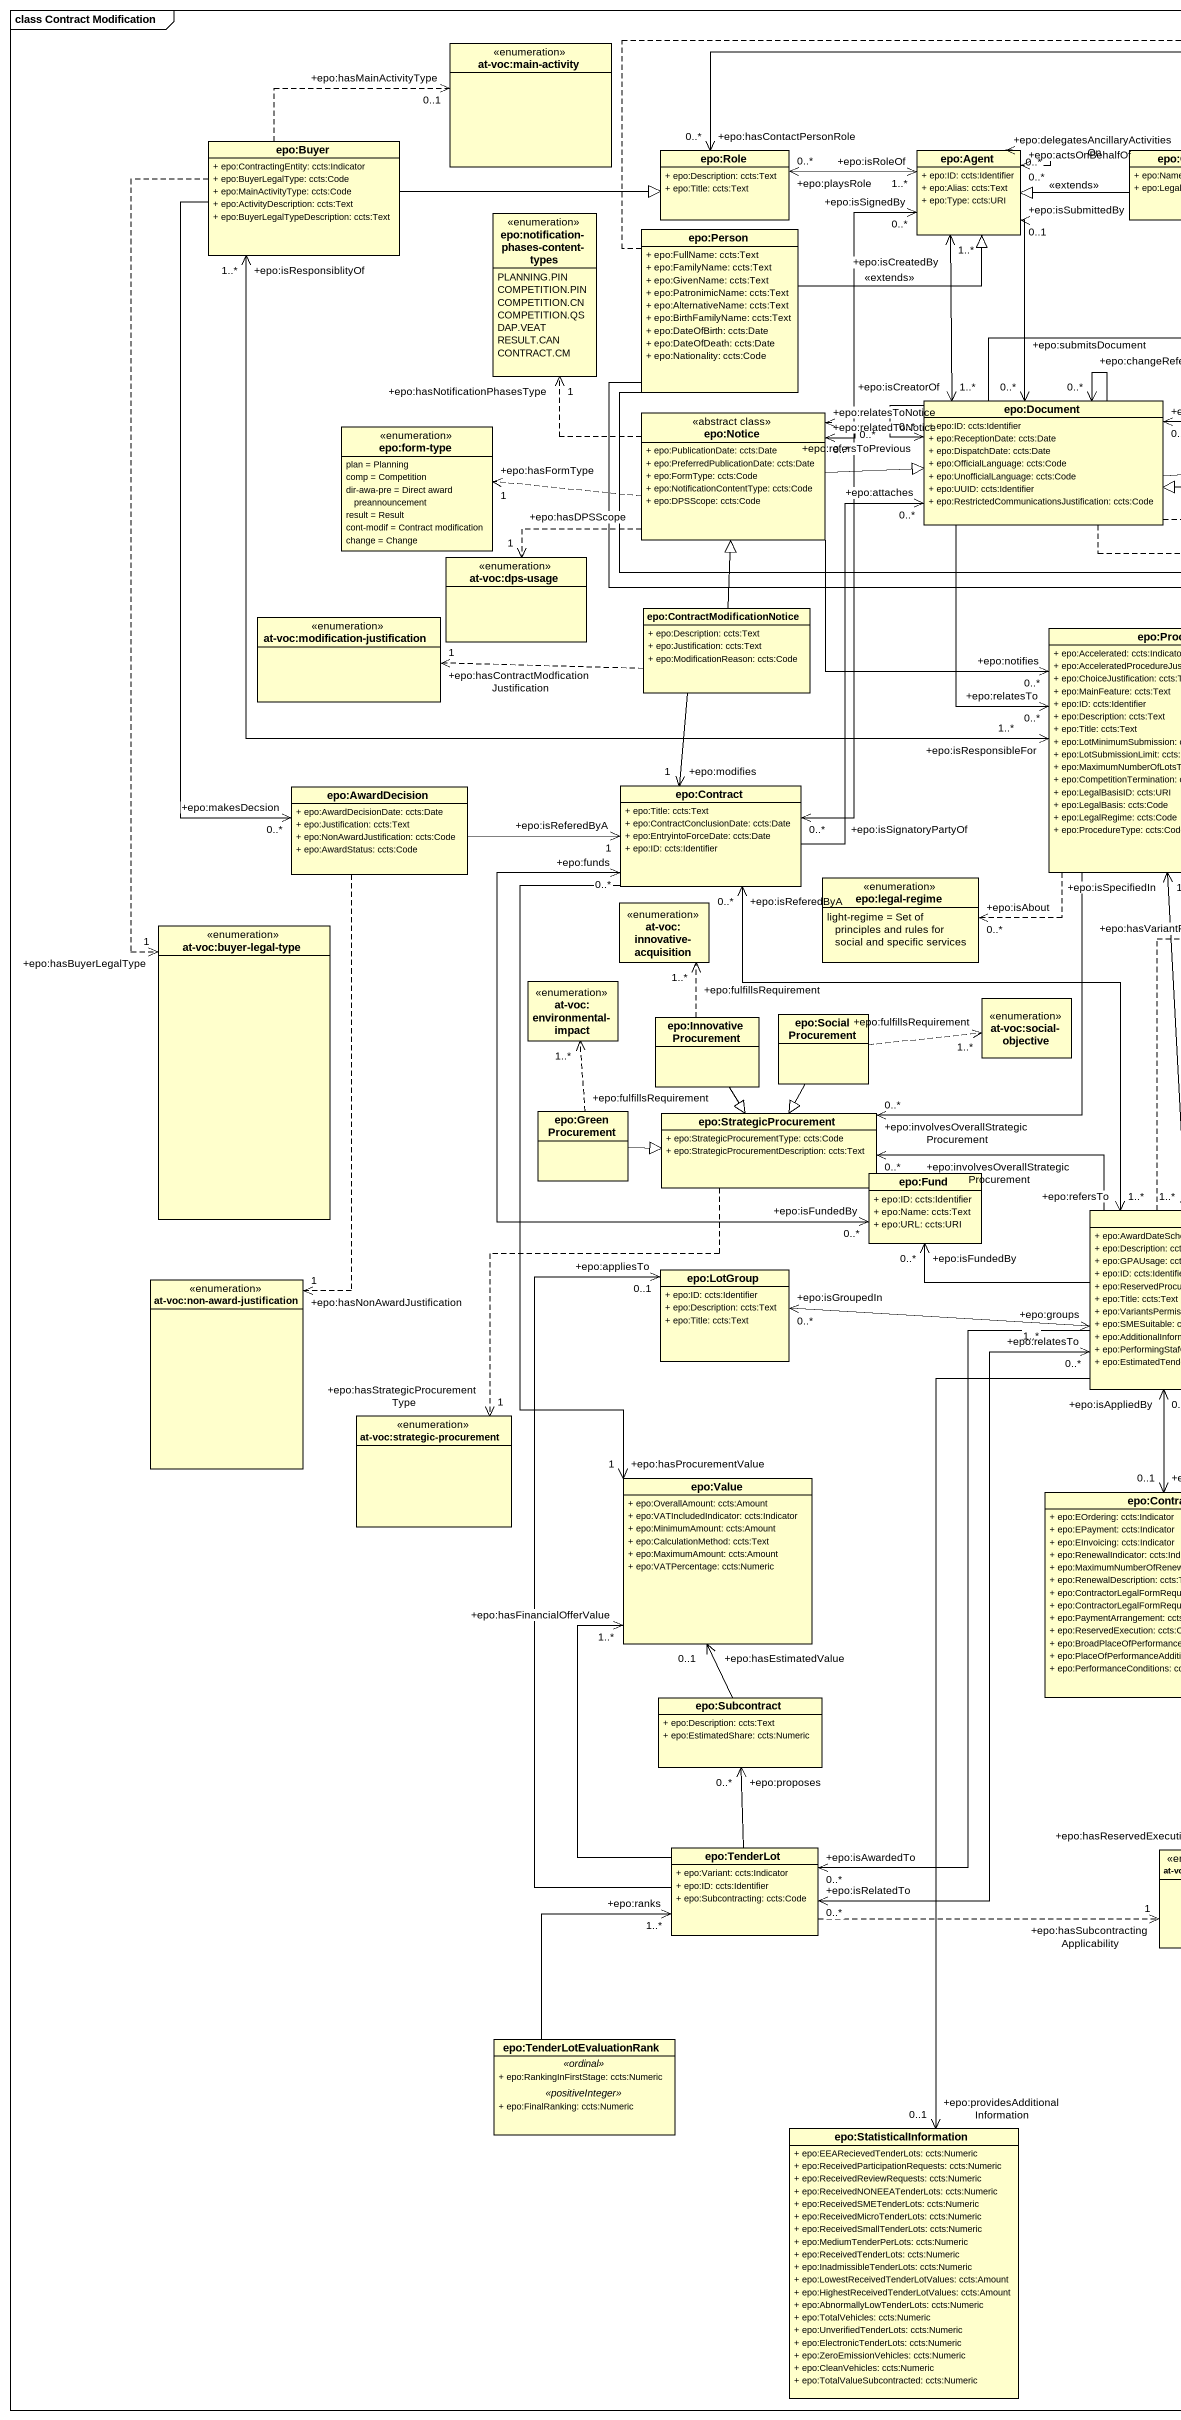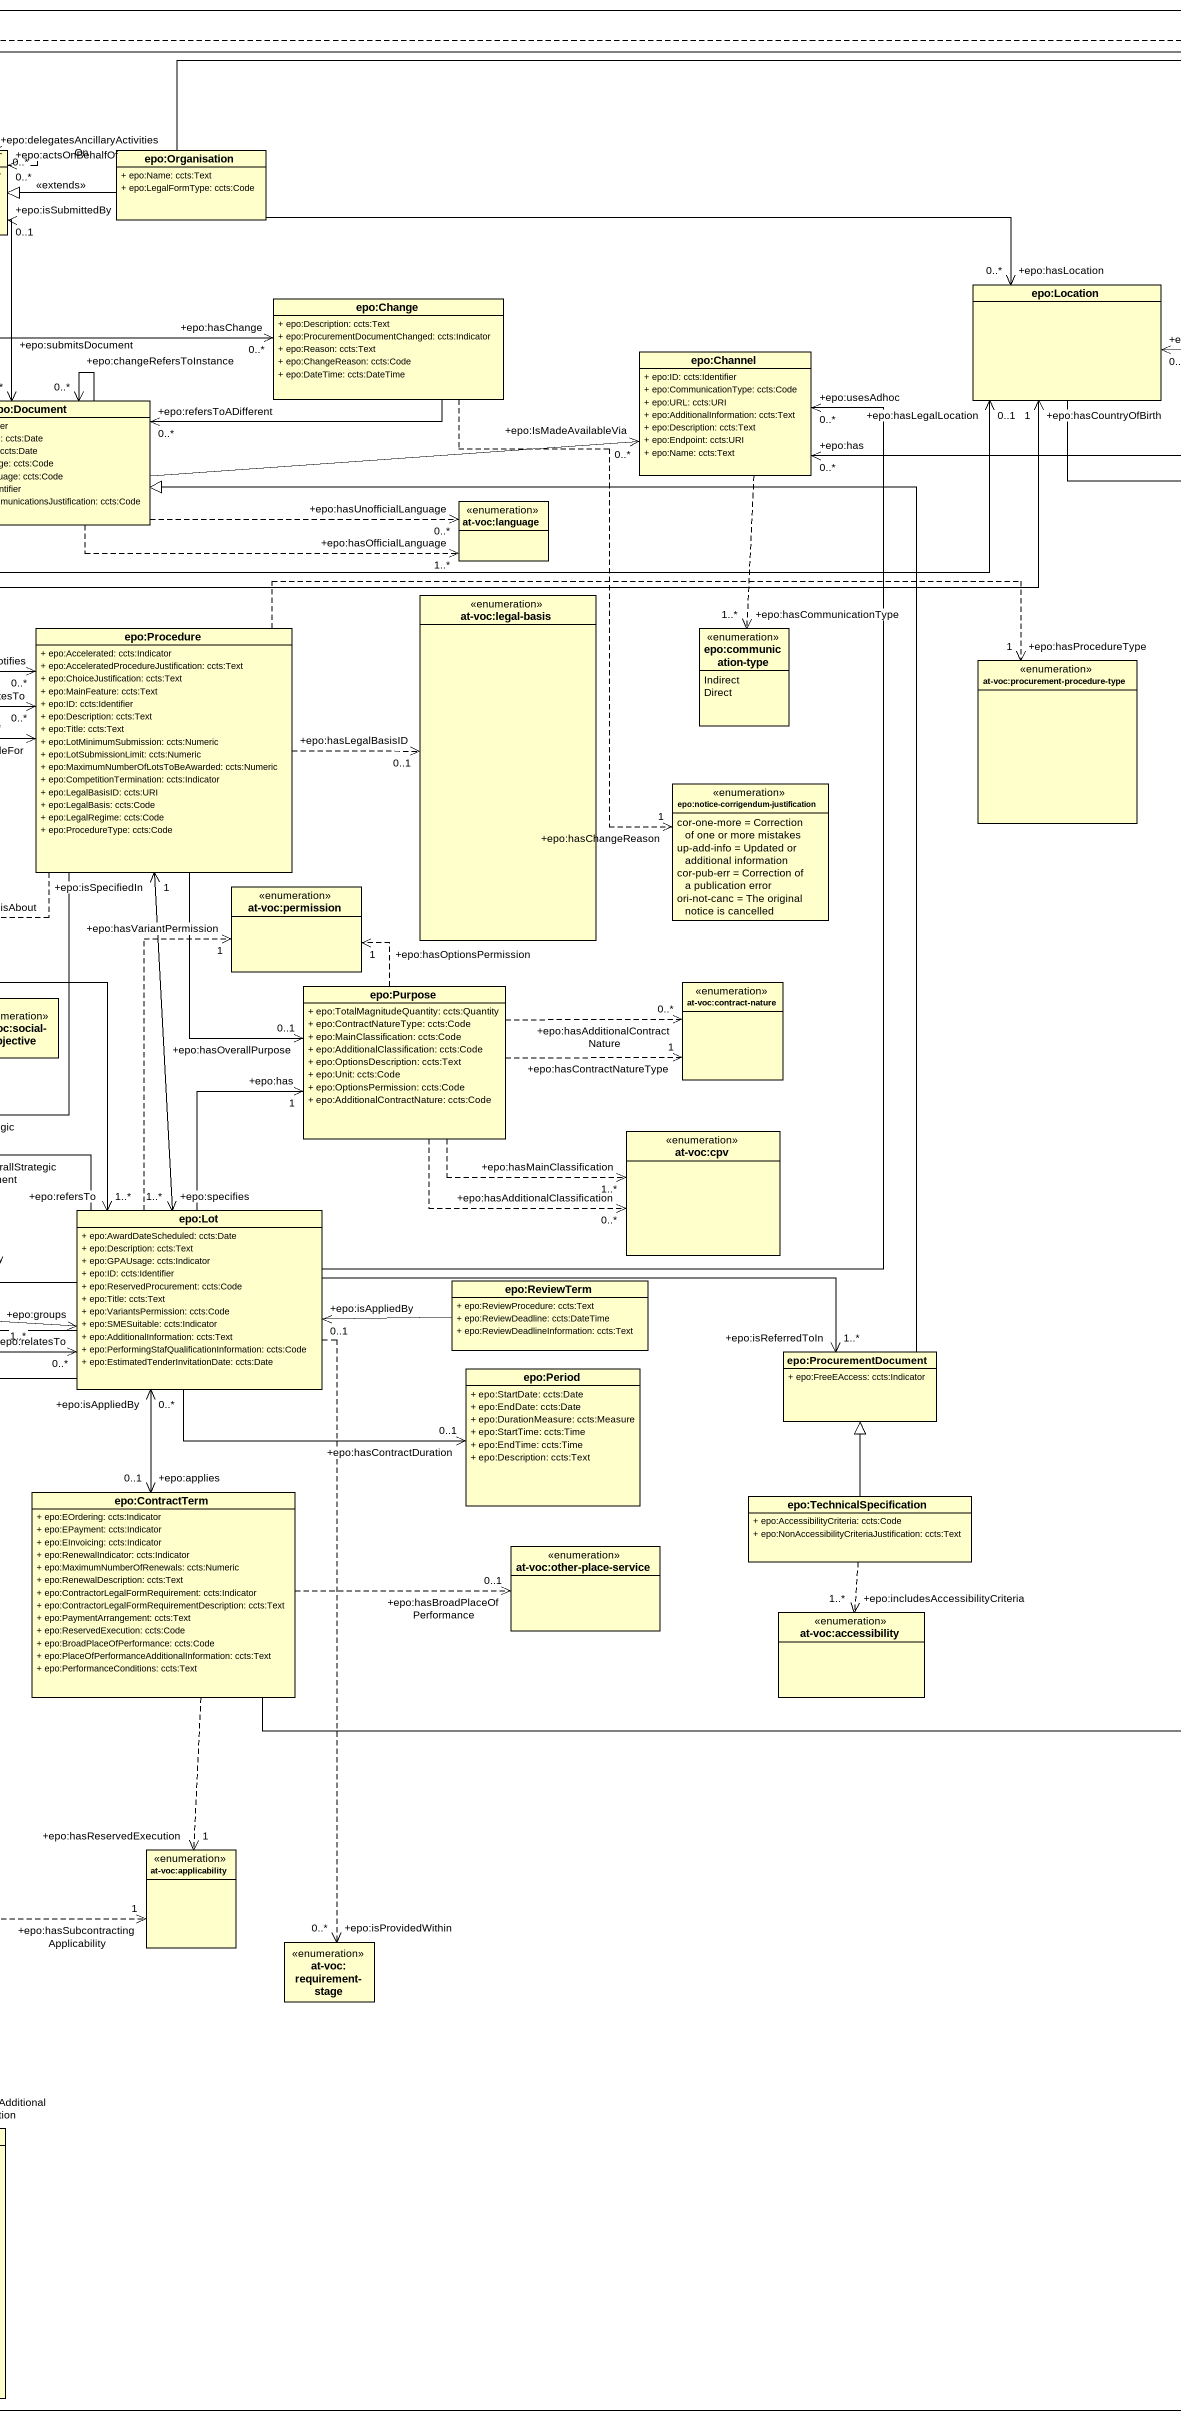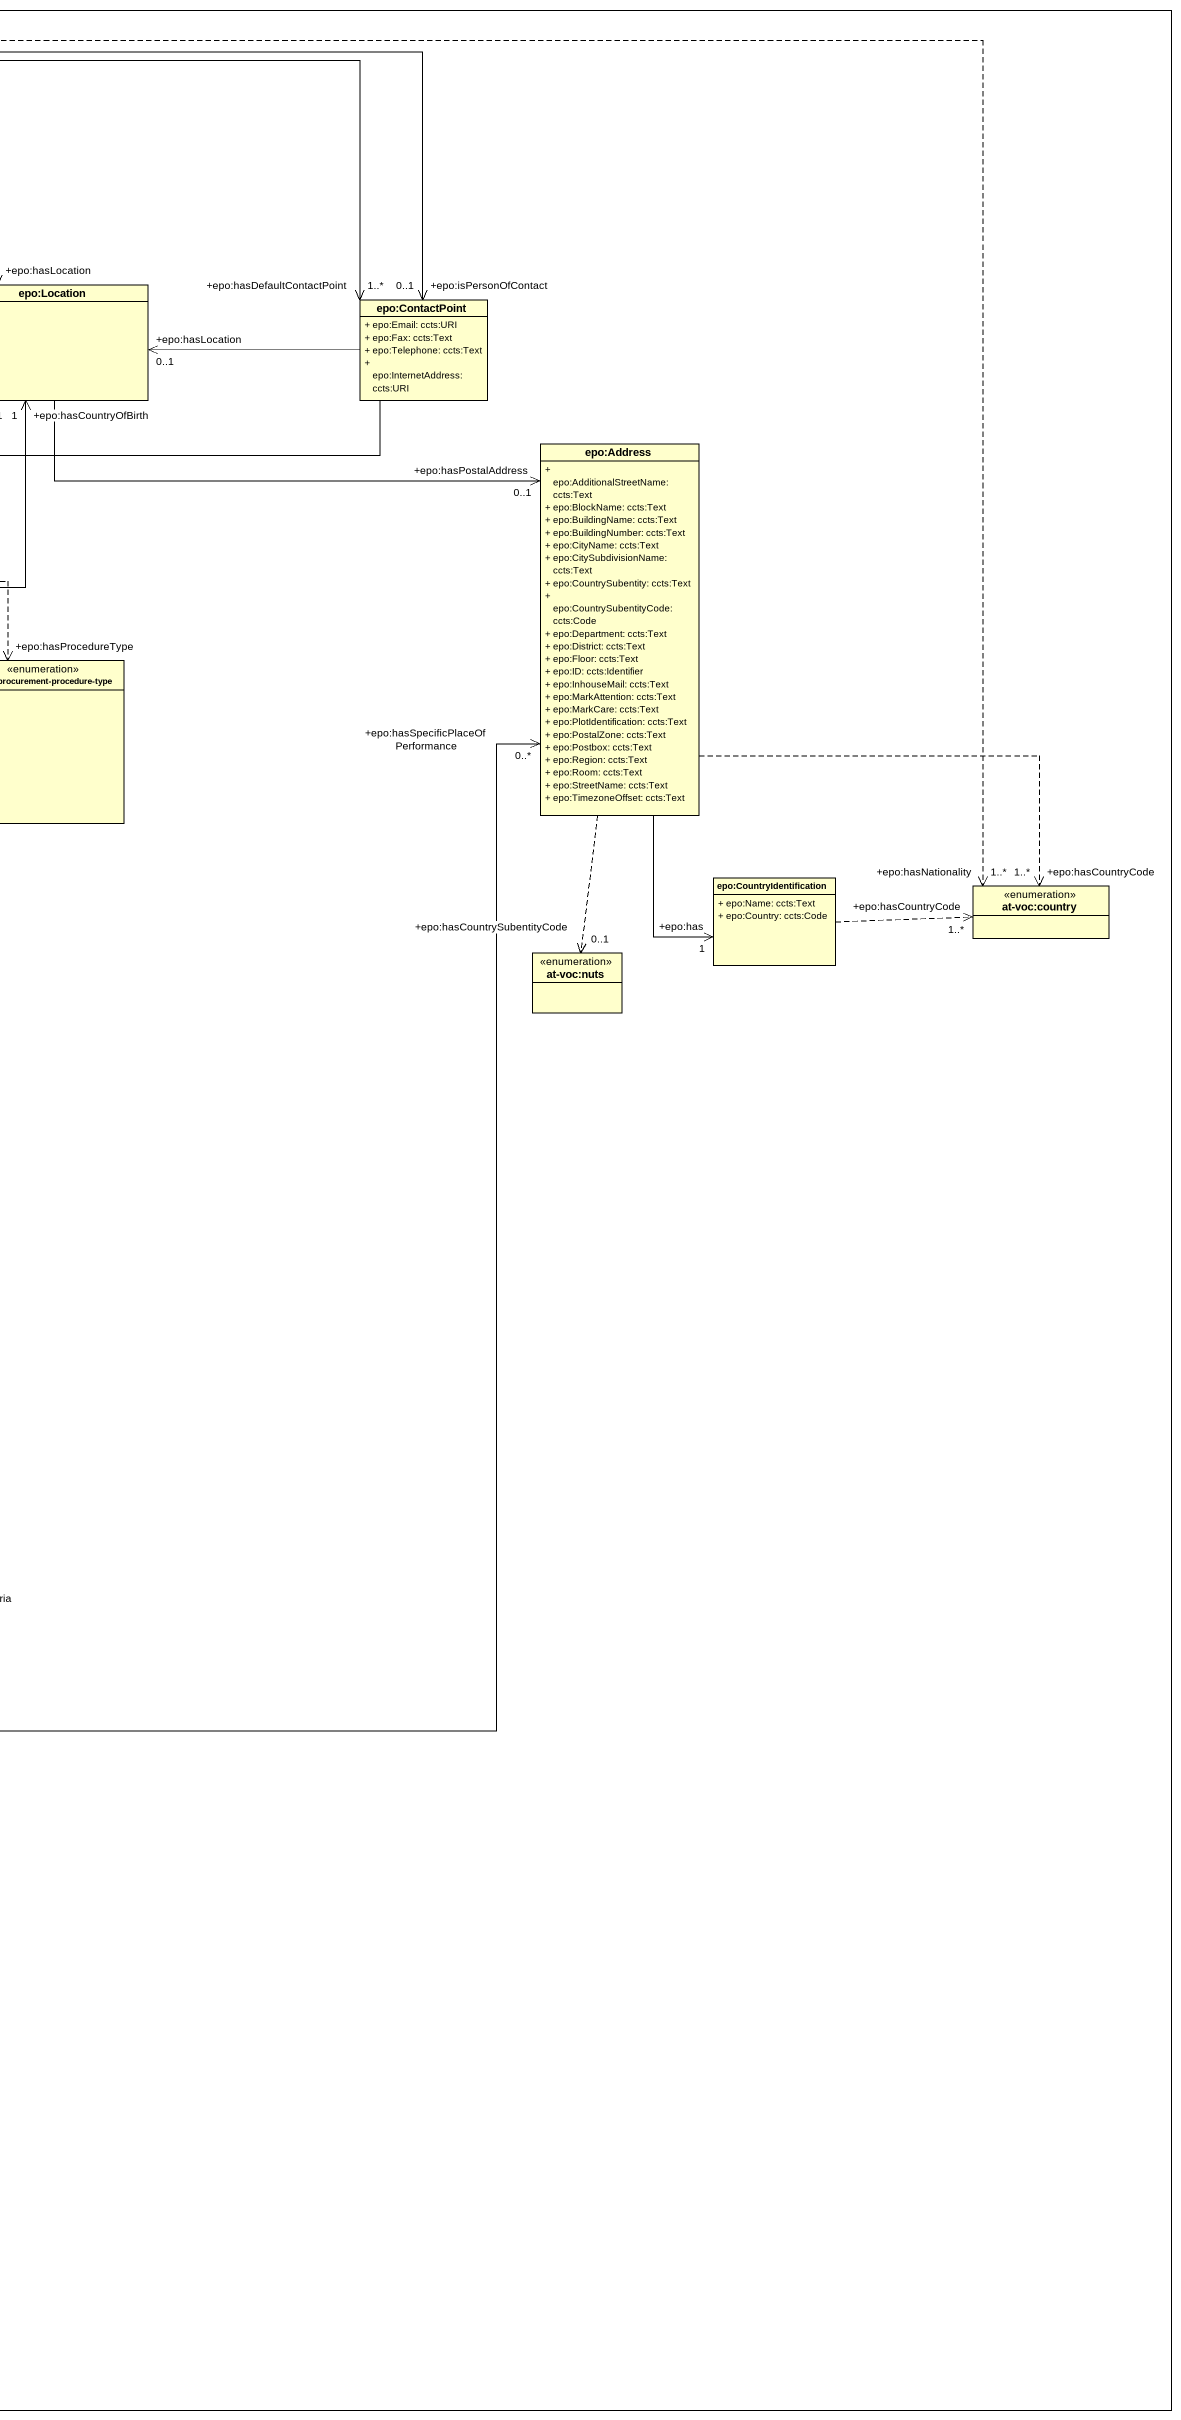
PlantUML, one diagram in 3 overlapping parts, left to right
@startuml
mainframe class Contract Modification
hide circle
hide empty members
skinparam classAttributeIconSize 0
enum "at-voc:main-activity" as at_voc_main_activity
class "epo:Buyer" as epo_Buyer {
  + epo:ContractingEntity: ccts:Indicator
  + epo:BuyerLegalType: ccts:Code
  + epo:MainActivityType: ccts:Code
  + epo:ActivityDescription: ccts:Text
  + epo:BuyerLegalTypeDescription: ccts:Text
}
class "epo:Role" as epo_Role {
  + epo:Description: ccts:Text
  + epo:Title: ccts:Text
}
class "epo:Agent" as epo_Agent {
  + epo:ID: ccts:Identifier
  + epo:Alias: ccts:Text
  + epo:Type: ccts:URI
}
class "epo:Organisation" as epo_Organisation {
  + epo:Name: ccts:Text
  + epo:LegalFormType: ccts:Code
}
enum "epo:notification-phases-content-types" as epo_notification_phases {
  PLANNING.PIN
  COMPETITION.PIN
  COMPETITION.CN
  COMPETITION.QS
  DAP.VEAT
  RESULT.CAN
  CONTRACT.CM
}
class "epo:Person" as epo_Person {
  + epo:FullName: ccts:Text
  + epo:FamilyName: ccts:Text
  + epo:GivenName: ccts:Text
  + epo:PatronimicName: ccts:Text
  + epo:AlternativeName: ccts:Text
  + epo:BirthFamilyName: ccts:Text
  + epo:DateOfBirth: ccts:Date
  + epo:DateOfDeath: ccts:Date
  + epo:Nationality: ccts:Code
}
class "epo:Change" as epo_Change {
  + epo:Description: ccts:Text
  + epo:ProcurementDocumentChanged: ccts:Indicator
  + epo:Reason: ccts:Text
  + epo:ChangeReason: ccts:Code
  + epo:DateTime: ccts:DateTime
}
class "epo:Location" as epo_Location
class "epo:ContactPoint" as epo_ContactPoint {
  + epo:Email: ccts:URI
  + epo:Fax: ccts:Text
  + epo:Telephone: ccts:Text
  + epo:InternetAddress: ccts:URI
}
class "epo:Channel" as epo_Channel {
  + epo:ID: ccts:Identifier
  + epo:CommunicationType: ccts:Code
  + epo:URL: ccts:URI
  + epo:AdditionalInformation: ccts:Text
  + epo:Description: ccts:Text
  + epo:Endpoint: ccts:URI
  + epo:Name: ccts:Text
}
class "epo:Notice" as epo_Notice <<abstract class>> {
  + epo:PublicationDate: ccts:Date
  + epo:PreferredPublicationDate: ccts:Date
  + epo:FormType: ccts:Code
  + epo:NotificationContentType: ccts:Code
  + epo:DPSScope: ccts:Code
}
class "epo:Document" as epo_Document {
  + epo:ID: ccts:Identifier
  + epo:ReceptionDate: ccts:Date
  + epo:DispatchDate: ccts:Date
  + epo:OfficialLanguage: ccts:Code
  + epo:UnofficialLanguage: ccts:Code
  + epo:UUID: ccts:Identifier
  + epo:RestrictedCommunicationsJustification: ccts:Code
}
enum "epo:form-type" as epo_form_type {
  plan = Planning
  comp = Competition
  dir-awa-pre = Direct award preannouncement
  result = Result
  cont-modif = Contract modification
  change = Change
}
class "epo:Address" as epo_Address {
  + epo:AdditionalStreetName: ccts:Text
  + epo:BlockName: ccts:Text
  + epo:BuildingName: ccts:Text
  + epo:BuildingNumber: ccts:Text
  + epo:CityName: ccts:Text
  + epo:CitySubdivisionName: ccts:Text
  + epo:CountrySubentity: ccts:Text
  + epo:CountrySubentityCode: ccts:Code
  + epo:Department: ccts:Text
  + epo:District: ccts:Text
  + epo:Floor: ccts:Text
  + epo:ID: ccts:Identifier
  + epo:InhouseMail: ccts:Text
  + epo:MarkAttention: ccts:Text
  + epo:MarkCare: ccts:Text
  + epo:PlotIdentification: ccts:Text
  + epo:PostalZone: ccts:Text
  + epo:Postbox: ccts:Text
  + epo:Region: ccts:Text
  + epo:Room: ccts:Text
  + epo:StreetName: ccts:Text
  + epo:TimezoneOffset: ccts:Text
}
enum "at-voc:language" as at_voc_language
enum "at-voc:dps-usage" as at_voc_dps_usage
enum "at-voc:legal-basis" as at_voc_legal_basis
enum "at-voc:modification-justification" as at_voc_modification
class "epo:ContractModificationNotice" as epo_ContractModificationNoti {
  + epo:Description: ccts:Text
  + epo:Justification: ccts:Text
  + epo:ModificationReason: ccts:Code
}
class "epo:Procedure" as epo_Procedure {
  + epo:Accelerated: ccts:Indicator
  + epo:AcceleratedProcedureJustification: ccts:Text
  + epo:ChoiceJustification: ccts:Text
  + epo:MainFeature: ccts:Text
  + epo:ID: ccts:Identifier
  + epo:Description: ccts:Text
  + epo:Title: ccts:Text
  + epo:LotMinimumSubmission: ccts:Numeric
  + epo:LotSubmissionLimit: ccts:Numeric
  + epo:MaximumNumberOfLotsToBeAwarded: ccts:Numeric
  + epo:CompetitionTermination: ccts:Indicator
  + epo:LegalBasisID: ccts:URI
  + epo:LegalBasis: ccts:Code
  + epo:LegalRegime: ccts:Code
  + epo:ProcedureType: ccts:Code
}
enum "epo:communication-type" as epo_communication_type {
  Indirect
  Direct
}
enum "at-voc:procurement-procedure-type" as at_voc_procurement
class "epo:AwardDecision" as epo_AwardDecision {
  + epo:AwardDecisionDate: ccts:Date
  + epo:Justification: ccts:Text
  + epo:NonAwardJustification: ccts:Code
  + epo:AwardStatus: ccts:Code
}
class "epo:Contract" as epo_Contract {
  + epo:Title: ccts:Text
  + epo:ContractConclusionDate: ccts:Date
  + epo:EntryintoForceDate: ccts:Date
  + epo:ID: ccts:Identifier
}
enum "epo:notice-corrigendum-justification" as epo_notice_corrigendum {
  cor-one-more = Correction of one or more mistakes
  up-add-info = Updated or additional information
  cor-pub-err = Correction of a publication error
  ori-not-canc = The original notice is cancelled
}
enum "at-voc:innovative-acquisition" as at_voc_innovative
enum "epo:legal-regime" as epo_legal_regime {
  light-regime = Set of principles and rules for social and specific services
}
enum "at-voc:permission" as at_voc_permission
class "epo:CountryIdentification" as epo_CountryIdentification {
  + epo:Name: ccts:Text
  + epo:Country: ccts:Code
}
enum "at-voc:country" as at_voc_country
enum "at-voc:buyer-legal-type" as at_voc_buyer_legal_type
enum "at-voc:nuts" as at_voc_nuts
enum "at-voc:environmental-impact" as at_voc_environmental_impact
enum "at-voc:social-objective" as at_voc_social_objective
class "epo:Purpose" as epo_Purpose {
  + epo:TotalMagnitudeQuantity: ccts:Quantity
  + epo:ContractNatureType: ccts:Code
  + epo:MainClassification: ccts:Code
  + epo:AdditionalClassification: ccts:Code
  + epo:OptionsDescription: ccts:Text
  + epo:Unit: ccts:Code
  + epo:OptionsPermission: ccts:Code
  + epo:AdditionalContractNature: ccts:Code
}
enum "at-voc:contract-nature" as at_voc_contract_nature
class "epo:InnovativeProcurement" as epo_InnovativeProcurement
class "epo:SocialProcurement" as epo_SocialProcurement
class "epo:GreenProcurement" as epo_GreenProcurement
class "epo:StrategicProcurement" as epo_StrategicProcurement {
  + epo:StrategicProcurementType: ccts:Code
  + epo:StrategicProcurementDescription: ccts:Text
}
enum "at-voc:cpv" as at_voc_cpv
class "epo:Fund" as epo_Fund {
  + epo:ID: ccts:Identifier
  + epo:Name: ccts:Text
  + epo:URL: ccts:URI
}
class "epo:Lot" as epo_Lot {
  + epo:AwardDateScheduled: ccts:Date
  + epo:Description: ccts:Text
  + epo:GPAUsage: ccts:Indicator
  + epo:ID: ccts:Identifier
  + epo:ReservedProcurement: ccts:Code
  + epo:Title: ccts:Text
  + epo:VariantsPermission: ccts:Code
  + epo:SMESuitable: ccts:Indicator
  + epo:AdditionalInformation: ccts:Text
  + epo:PerformingStafQualificationInformation: ccts:Code
  + epo:EstimatedTenderInvitationDate: ccts:Date
}
class "epo:LotGroup" as epo_LotGroup {
  + epo:ID: ccts:Identifier
  + epo:Description: ccts:Text
  + epo:Title: ccts:Text
}
enum "at-voc:non-award-justification" as at_voc_non_award
class "epo:ReviewTerm" as epo_ReviewTerm {
  + epo:ReviewProcedure: ccts:Text
  + epo:ReviewDeadline: ccts:DateTime
  + epo:ReviewDeadlineInformation: ccts:Text
}
class "epo:ProcurementDocument" as epo_ProcurementDocument {
  + epo:FreeEAccess: ccts:Indicator
}
class "epo:Period" as epo_Period {
  + epo:StartDate: ccts:Date
  + epo:EndDate: ccts:Date
  + epo:DurationMeasure: ccts:Measure
  + epo:StartTime: ccts:Time
  + epo:EndTime: ccts:Time
  + epo:Description: ccts:Text
}
enum "at-voc:strategic-procurement" as at_voc_strategic_procurement
class "epo:Value" as epo_Value {
  + epo:OverallAmount: ccts:Amount
  + epo:VATIncludedIndicator: ccts:Indicator
  + epo:MinimumAmount: ccts:Amount
  + epo:CalculationMethod: ccts:Text
  + epo:MaximumAmount: ccts:Amount
  + epo:VATPercentage: ccts:Numeric
}
class "epo:ContractTerm" as epo_ContractTerm {
  + epo:EOrdering: ccts:Indicator
  + epo:EPayment: ccts:Indicator
  + epo:EInvoicing: ccts:Indicator
  + epo:RenewalIndicator: ccts:Indicator
  + epo:MaximumNumberOfRenewals: ccts:Numeric
  + epo:RenewalDescription: ccts:Text
  + epo:ContractorLegalFormRequirement: ccts:Indicator
  + epo:ContractorLegalFormRequirementDescription: ccts:Text
  + epo:PaymentArrangement: ccts:Text
  + epo:ReservedExecution: ccts:Code
  + epo:BroadPlaceOfPerformance: ccts:Code
  + epo:PlaceOfPerformanceAdditionalInformation: ccts:Text
  + epo:PerformanceConditions: ccts:Text
}
class "epo:TechnicalSpecification" as epo_TechnicalSpecification {
  + epo:AccessibilityCriteria: ccts:Code
  + epo:NonAccessibilityCriteriaJustification: ccts:Text
}
enum "at-voc:other-place-service" as at_voc_other_place_service
enum "at-voc:accessibility" as at_voc_accessibility
class "epo:Subcontract" as epo_Subcontract {
  + epo:Description: ccts:Text
  + epo:EstimatedShare: ccts:Numeric
}
class "epo:TenderLot" as epo_TenderLot {
  + epo:Variant: ccts:Indicator
  + epo:ID: ccts:Identifier
  + epo:Subcontracting: ccts:Code
}
enum "at-voc:applicability" as at_voc_applicability
enum "at-voc:requirement-stage" as at_voc_requirement_stage
class "epo:TenderLotEvaluationRank" as epo_TenderLotEvaluationRank {
  .. <<ordinal>> ..
  + epo:RankingInFirstStage: ccts:Numeric
  .. <<positiveInteger>> ..
  + epo:FinalRanking: ccts:Numeric
}
class "epo:StatisticalInformation" as epo_StatisticalInformation {
  + epo:EEARecievedTenderLots: ccts:Numeric
  + epo:ReceivedParticipationRequests: ccts:Numeric
  + epo:ReceivedReviewRequests: ccts:Numeric
  + epo:ReceivedNONEEATenderLots: ccts:Numeric
  + epo:ReceivedSMETenderLots: ccts:Numeric
  + epo:ReceivedMicroTenderLots: ccts:Numeric
  + epo:ReceivedSmallTenderLots: ccts:Numeric
  + epo:MediumTenderPerLots: ccts:Numeric
  + epo:ReceivedTenderLots: ccts:Numeric
  + epo:InadmissibleTenderLots: ccts:Numeric
  + epo:LowestReceivedTenderLotValues: ccts:Amount
  + epo:HighestReceivedTenderLotValues: ccts:Amount
  + epo:AbnormallyLowTenderLots: ccts:Numeric
  + epo:TotalVehicles: ccts:Numeric
  + epo:UnverifiedTenderLots: ccts:Numeric
  + epo:ElectronicTenderLots: ccts:Numeric
  + epo:ZeroEmissionVehicles: ccts:Numeric
  + epo:CleanVehicles: ccts:Numeric
  + epo:TotalValueSubcontracted: ccts:Numeric
}
epo_Buyer .right.> "+epo:hasMainActivityType\n0..1" at_voc_main_activity
epo_Buyer -right-|> epo_Role
epo_Buyer --> "+epo:makesDecsion\n0..*" epo_AwardDecision
epo_Buyer ..> "+epo:hasBuyerLegalType\n1" at_voc_buyer_legal_type
epo_Agent "+epo:isRoleOf\n1..*" <-left-> "+epo:playsRole\n0..*" epo_Role
epo_Agent "+epo:actsOnBehalfOf\n0..*" <--> "+epo:delegatesAncillaryActivitiesOn\n0..*" epo_Agent
epo_Agent "+epo:isCreatedBy\n1..*" <--> "+epo:isCreatorOf\n1..*" epo_Document
epo_Organisation -left-|> epo_Agent : <<extends>>
epo_Organisation -right-> "+epo:hasLocation\n0..*" epo_Location
epo_Organisation -right-> "+epo:hasDefaultContactPoint\n1..*" epo_ContactPoint
epo_Person -right-|> epo_Agent : <<extends>>
epo_Person -right-> "+epo:hasCountryOfBirth\n1" epo_Location
epo_Person -right-> "+epo:hasLegalLocation\n0..1" epo_Location
epo_Person .right.> "+epo:hasNationality\n1..*" at_voc_country
epo_Change -left-> "+epo:refersToADifferent\n0..*" epo_Document
epo_Change ..> "+epo:hasChangeReason\n1" epo_notice_corrigendum
epo_Location -right-> "+epo:hasPostalAddress\n0..1" epo_Address
epo_ContactPoint "+epo:isPersonOfContact\n0..1" <-left-> "+epo:hasContactPersonRole\n0..*" epo_Role
epo_ContactPoint -left-> "+epo:hasLocation\n0..1" epo_Location
epo_ContactPoint -left-> "+epo:has\n0..*" epo_Channel
epo_Channel ..> "+epo:hasCommunicationType\n1..*" epo_communication_type
epo_Notice .up.> "+epo:hasNotificationPhasesType\n1" epo_notification_phases
epo_Notice "+epo:relatedToNotice\n0..*" <--> "+epo:relatesToNotice\n0..*" epo_Notice
epo_Notice -right-|> epo_Document
epo_Notice .left.> "+epo:hasFormType\n1" epo_form_type
epo_Notice .left.> "+epo:hasDPSScope\n1" at_voc_dps_usage
epo_Notice --> "+epo:notifies\n0..*" epo_Procedure
epo_Document "+epo:submitsDocument\n0..*" <-up-> "+epo:isSubmittedBy\n0..1" epo_Agent
epo_Document -right-> "+epo:hasChange\n0..*" epo_Change
epo_Document -right-> "+epo:IsMadeAvailableVia\n0..*" epo_Channel
epo_Document --> "+epo:refersToPrevious\n0..*" epo_Document
epo_Document --> "+epo:changeRefersToInstance\n0..*" epo_Document
epo_Document .right.> "+epo:hasUnofficialLanguage\n0..*" at_voc_language
epo_Document .right.> "+epo:hasOfficialLanguage\n1..*" at_voc_language
epo_Document --> "+epo:relatesTo\n0..*" epo_Procedure
epo_Address --> "+epo:has\n1" epo_CountryIdentification
epo_Address ..> "+epo:hasCountryCode\n1..*" at_voc_country
epo_Address ..> "+epo:hasCountrySubentityCode\n0..1" at_voc_nuts
epo_ContractModificationNoti -up-|> epo_Notice
epo_ContractModificationNoti .left.> "+epo:hasContractModficationJustification\n1" at_voc_modification
epo_ContractModificationNoti --> "+epo:modifies\n1" epo_Contract
epo_Procedure "+epo:isResponsibleFor\n1..*" <-up-> "+epo:isResponsiblityOf\n1..*" epo_Buyer
epo_Procedure .right.> "+epo:hasLegalBasisID\n0..1" at_voc_legal_basis
epo_Procedure .right.> "+epo:hasProcedureType\n1" at_voc_procurement
epo_Procedure ..> "+epo:isAbout\n0..*" epo_legal_regime
epo_Procedure --> "+epo:hasOverallPurpose\n0..1" epo_Purpose
epo_Procedure --> "+epo:involvesOverallStrategicProcurement\n0..*" epo_StrategicProcurement
epo_Procedure "+epo:isSpecifiedIn\n1" <--> "+epo:specifies\n1..*" epo_Lot
epo_AwardDecision -right-> "+epo:isReferedByA\n1" epo_Contract
epo_AwardDecision ..> "+epo:hasNonAwardJustification\n1" at_voc_non_award
epo_Contract "+epo:isSignatoryPartyOf\n0..*" <-up-> "+epo:isSignedBy\n0..*" epo_Agent
epo_Contract -up-> "+epo:attaches\n0..*" epo_Document
epo_Contract "+epo:funds\n0..*" <--> "+epo:isFundedBy\n0..*" epo_Fund
epo_Contract "+epo:isReferedByA\n0..*" <--> "+epo:refersTo\n1..*" epo_Lot
epo_Contract --> "+epo:hasProcurementValue\n1" epo_Value
epo_CountryIdentification .right.> "+epo:hasCountryCode\n1..*" at_voc_country
epo_Purpose .up.> "+epo:hasOptionsPermission\n1" at_voc_permission
epo_Purpose .right.> "+epo:hasAdditionalContractNature\n0..*" at_voc_contract_nature
epo_Purpose .right.> "+epo:hasContractNatureType\n1" at_voc_contract_nature
epo_Purpose .right.> "+epo:hasAdditionalClassification\n0..*" at_voc_cpv
epo_Purpose .right.> "+epo:hasMainClassification\n1..*" at_voc_cpv
epo_InnovativeProcurement .up.> "+epo:fulfillsRequirement\n1..*" at_voc_innovative
epo_InnovativeProcurement --|> epo_StrategicProcurement
epo_SocialProcurement .right.> "+epo:fulfillsRequirement\n1..*" at_voc_social_objective
epo_SocialProcurement --|> epo_StrategicProcurement
epo_GreenProcurement .up.> "+epo:fulfillsRequirement\n1..*" at_voc_environmental_impact
epo_GreenProcurement -right-|> epo_StrategicProcurement
epo_StrategicProcurement ..> "+epo:hasStrategicProcurementType\n1" at_voc_strategic_procurement
epo_Lot -up-> "+epo:usesAdhoc\n0..*" epo_Channel
epo_Lot .up.> "+epo:hasVariantPermission\n1" at_voc_permission
epo_Lot -up-> "+epo:has\n1" epo_Purpose
epo_Lot -left-> "+epo:involvesOverallStrategicProcurement\n0..*" epo_StrategicProcurement
epo_Lot -left-> "+epo:isFundedBy\n0..*" epo_Fund
epo_Lot "+epo:groups\n1..*" <-left-> "+epo:isGroupedIn\n0..*" epo_LotGroup
epo_Lot -right-> "+epo:isReferredToIn\n1..*" epo_ProcurementDocument
epo_Lot -right-> "+epo:hasContractDuration\n0..1" epo_Period
epo_Lot "+epo:isAppliedBy\n0..*" <--> "+epo:applies\n0..1" epo_ContractTerm
epo_Lot --> "+epo:isAwardedTo\n0..*" epo_TenderLot
epo_Lot ..> "+epo:isProvidedWithin\n0..*" at_voc_requirement_stage
epo_Lot --> "+epo:providesAdditionalInformation\n0..1" epo_StatisticalInformation
epo_ReviewTerm -left-> "+epo:isAppliedBy\n0..1" epo_Lot
epo_ProcurementDocument -up-|> epo_Document
epo_ContractTerm -up-> "+epo:hasSpecificPlaceOfPerformance\n0..*" epo_Address
epo_ContractTerm .right.> "+epo:hasBroadPlaceOfPerformance\n0..1" at_voc_other_place_service
epo_ContractTerm ..> "+epo:hasReservedExecution\n1" at_voc_applicability
epo_TechnicalSpecification -up-|> epo_ProcurementDocument
epo_TechnicalSpecification ..> "+epo:includesAccessibilityCriteria\n1..*" at_voc_accessibility
epo_Subcontract -up-> "+epo:hasEstimatedValue\n0..1" epo_Value
epo_TenderLot "+epo:isRelatedTo\n0..*" <-up-> "+epo:relatesTo\n0..*" epo_Lot
epo_TenderLot -up-> "+epo:appliesTo\n0..1" epo_LotGroup
epo_TenderLot -up-> "+epo:hasFinancialOfferValue\n1..*" epo_Value
epo_TenderLot -up-> "+epo:proposes\n0..*" epo_Subcontract
epo_TenderLot .right.> "+epo:hasSubcontractingApplicability\n1" at_voc_applicability
epo_TenderLotEvaluationRank -up-> "+epo:ranks\n1..*" epo_TenderLot
@enduml
